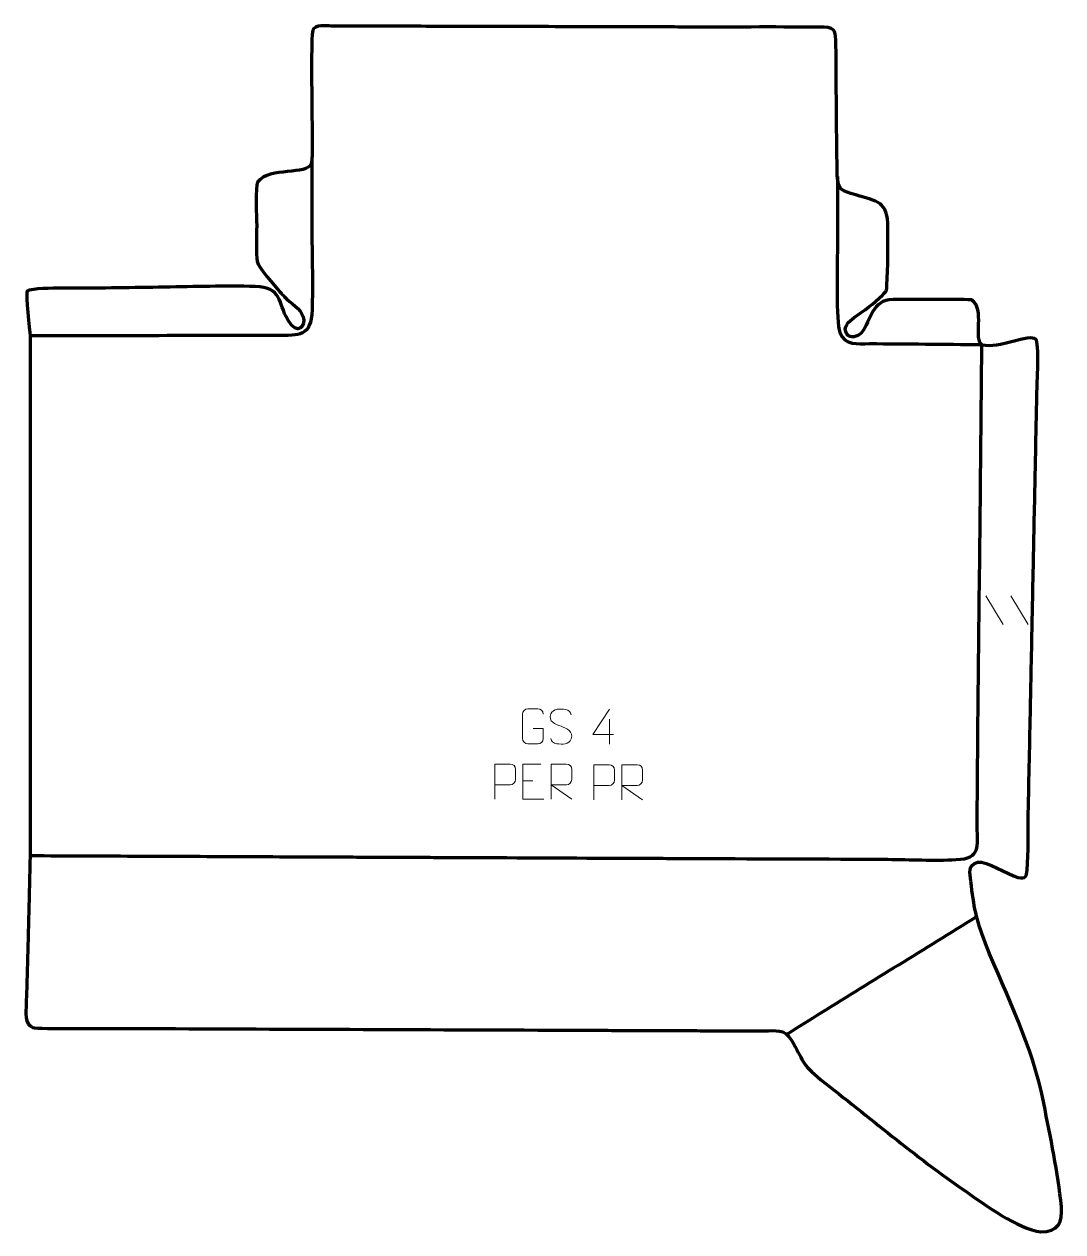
# Model space of a CAD drawing. Header units: millimetres. Extents: x 1158 to 1897, y -77 to 782.
import ezdxf

# ---------------------------------------------------------------- set-up
doc = ezdxf.new("R2010")
doc.units = ezdxf.units.MM
doc.header["$MEASUREMENT"] = 0
doc.layers.add('layer 2', color=7, linetype='Continuous')
doc.layers.add('layer 3', color=7, linetype='Continuous')

msp = doc.modelspace()

# ---------------------------------------------------------------- linework, layer by layer
at = {"layer": 'layer 2', "color": 142, "lineweight": 158}
for points, knots in [([(1362.74, 688.1853), (1362.7483, 681.8259), (1362.7568, 675.4663), (1362.7651, 669.1069), (1362.7651, 669.1069), (1362.7805, 657.3419), (1362.7959, 645.5768), (1362.8114, 633.8118), (1362.8114, 633.8118), (1362.852, 615.8178), (1363.5268, 597.0923), (1362.8669, 579.1897), (1362.8669, 579.1897), (1362.1666, 560.1889), (1354.1093, 560.9776), (1337.6169, 560.8975), (1337.6169, 560.8975), (1327.7703, 560.8498), (1317.8673, 560.9688), (1308.0112, 560.9682), (1308.0112, 560.9682), (1308.0112, 560.9682), (1307.063, 560.9678), (1307.063, 560.9678), (1307.063, 560.9678), (1275.6645, 560.9082), (1244.2661, 560.8486), (1212.8677, 560.7891), (1212.8677, 560.7891), (1196.0584, 560.7572), (1179.2491, 560.7252), (1162.4399, 560.6933)], [0, 0, 0, 0, 0.11111111, 0.11111111, 0.11111111, 0.11111111, 0.22222222, 0.22222222, 0.22222222, 0.22222222, 0.33333333, 0.33333333, 0.33333333, 0.33333333, 0.44444444, 0.44444444, 0.44444444, 0.44444444, 0.55555556, 0.55555556, 0.55555556, 0.55555556, 0.66666667, 0.66666667, 0.66666667, 0.66666667, 0.77777778, 0.77777778, 0.77777778, 0.77777778, 1, 1, 1, 1]), ([(1736.4605, 673.9832), (1736.4632, 667.6588), (1736.466, 661.3344), (1736.4687, 655.01), (1736.4687, 655.01), (1736.471, 649.6343), (1736.4733, 644.2585), (1736.4756, 638.8828), (1736.4756, 638.8828), (1736.478, 633.507), (1736.4803, 628.1313), (1736.4826, 622.7556), (1736.4826, 622.7556), (1736.4427, 611.769), (1735.2346, 570.7225), (1738.2137, 563.1041), (1738.2137, 563.1041), (1741.911, 553.6489), (1750.6652, 555.2374), (1759.2859, 555.212), (1759.2859, 555.212), (1785.8574, 555.1338), (1812.4055, 554.7752), (1838.9751, 554.4815), (1838.9751, 554.4815), (1838.8119, 537.6492), (1838.6487, 520.8169), (1838.4855, 503.9847), (1838.4855, 503.9847), (1838.4301, 498.2681), (1838.3746, 492.5515), (1838.3192, 486.8348), (1838.3192, 486.8348), (1838.2023, 474.7664), (1838.0852, 462.698), (1837.9682, 450.6295), (1837.9682, 450.6295), (1837.1907, 370.9105), (1836.0059, 291.194), (1835.6422, 211.4715), (1835.6422, 211.4715), (1835.693, 197.386), (1838.5174, 188.7556), (1820.8325, 187.8867), (1820.8325, 187.8867), (1805.1411, 187.1157), (1788.1415, 188.0197), (1772.2467, 188.1247), (1772.2467, 188.1247), (1727.7835, 188.4181), (1683.2949, 188.5123), (1638.8286, 188.705), (1638.8286, 188.705), (1632.4764, 188.7325), (1626.1243, 188.76), (1619.7722, 188.7875), (1619.7722, 188.7875), (1613.42, 188.8152), (1607.0679, 188.8427), (1600.7157, 188.8702), (1600.7157, 188.8702), (1562.9205, 189.034), (1525.1254, 189.1977), (1487.3302, 189.3614), (1487.3302, 189.3614), (1474.6259, 189.4166), (1461.9216, 189.4716), (1449.2174, 189.5266), (1449.2174, 189.5266), (1442.8653, 189.5541), (1436.5132, 189.5817), (1430.161, 189.6092), (1430.161, 189.6092), (1423.8089, 189.6367), (1417.4567, 189.6642), (1411.1046, 189.6918), (1411.1046, 189.6918), (1404.7524, 189.7193), (1398.4003, 189.7468), (1392.0482, 189.7744), (1392.0482, 189.7744), (1385.696, 189.8019), (1379.3439, 189.8294), (1372.9918, 189.8569), (1372.9918, 189.8569), (1366.6397, 189.8844), (1360.2876, 189.9119), (1353.9354, 189.9394), (1353.9354, 189.9394), (1328.8444, 190.0482), (1303.7535, 190.157), (1278.6626, 190.2656), (1278.6626, 190.2656), (1266.2759, 190.3193), (1253.8893, 190.373), (1241.5027, 190.4267), (1241.5027, 190.4267), (1215.1413, 190.541), (1188.7799, 190.6551), (1162.4186, 190.7694)], [0, 0, 0, 0, 0.03846154, 0.03846154, 0.03846154, 0.03846154, 0.07692308, 0.07692308, 0.07692308, 0.07692308, 0.11538462, 0.11538462, 0.11538462, 0.11538462, 0.15384615, 0.15384615, 0.15384615, 0.15384615, 0.19230769, 0.19230769, 0.19230769, 0.19230769, 0.23076923, 0.23076923, 0.23076923, 0.23076923, 0.26923077, 0.26923077, 0.26923077, 0.26923077, 0.30769231, 0.30769231, 0.30769231, 0.30769231, 0.34615385, 0.34615385, 0.34615385, 0.34615385, 0.38461538, 0.38461538, 0.38461538, 0.38461538, 0.42307692, 0.42307692, 0.42307692, 0.42307692, 0.46153846, 0.46153846, 0.46153846, 0.46153846, 0.5, 0.5, 0.5, 0.5, 0.53846154, 0.53846154, 0.53846154, 0.53846154, 0.57692308, 0.57692308, 0.57692308, 0.57692308, 0.61538462, 0.61538462, 0.61538462, 0.61538462, 0.65384615, 0.65384615, 0.65384615, 0.65384615, 0.69230769, 0.69230769, 0.69230769, 0.69230769, 0.73076923, 0.73076923, 0.73076923, 0.73076923, 0.76923077, 0.76923077, 0.76923077, 0.76923077, 0.80769231, 0.80769231, 0.80769231, 0.80769231, 0.84615385, 0.84615385, 0.84615385, 0.84615385, 0.88461538, 0.88461538, 0.88461538, 0.88461538, 0.92307692, 0.92307692, 0.92307692, 0.92307692, 1, 1, 1, 1]), ([(1835.0047, 147.2917), (1798.3353, 124.546), (1761.6658, 101.8005), (1724.9964, 79.0548), (1724.9964, 79.0548), (1716.8902, 74.0267), (1708.7842, 68.9985), (1700.678, 63.9704)], [0, 0, 0, 0, 0.33333333, 0.33333333, 0.33333333, 0.33333333, 1, 1, 1, 1])]:
    msp.add_open_spline(points, degree=3, knots=knots, dxfattribs=at)
at = {"layer": 'layer 3', "color": 242, "lineweight": 158}
msp.add_open_spline([(1162.4187, 190.8413), (1162.4187, 190.8413), (1162.3861, 560.7031), (1162.3861, 560.7031), (1162.3861, 560.7031), (1162.0185, 564.6627), (1159.2645, 590.6306), (1160.1241, 592.098), (1160.1241, 592.098), (1160.5983, 592.9078), (1162.4743, 593.476), (1165.1042, 593.8202), (1165.1042, 593.8202), (1171.9145, 594.7114), (1187.0196, 594.711), (1191.1779, 594.6832), (1191.1779, 594.6832), (1213.1752, 594.5356), (1235.7168, 595.0527), (1257.9885, 595.3751), (1257.9885, 595.3751), (1279.2194, 595.6823), (1301.3196, 596.4886), (1322.4595, 595.7758), (1322.4595, 595.7758), (1341.8435, 595.1221), (1338.2115, 585.0096), (1345.7814, 572.0269), (1345.7814, 572.0269), (1352.8883, 559.8382), (1358.6309, 568.3965), (1356.6791, 574.1963), (1356.6791, 574.1963), (1354.7732, 579.8596), (1347.5967, 584.2134), (1343.3522, 588.4746), (1343.3522, 588.4746), (1342.2089, 589.6224), (1341.1569, 590.7921), (1340.0853, 592.0052), (1340.0853, 592.0052), (1336.5727, 596.169), (1324.6971, 609.4226), (1323.8464, 613.8741), (1323.8464, 613.8741), (1322.9523, 618.5524), (1323.5343, 632.8377), (1323.5233, 638.7133), (1323.5233, 638.7133), (1323.5233, 638.7133), (1323.5218, 639.4946), (1323.5218, 639.4946), (1323.5218, 639.4946), (1323.4306, 644.5428), (1322.4279, 667.1596), (1324.1117, 670.1666), (1324.1117, 670.1666), (1333.0174, 681.1545), (1359.3336, 674.7504), (1362.3604, 683.1634), (1362.3604, 683.1634), (1363.4845, 687.363), (1362.7758, 712.4805), (1362.7909, 719.4972), (1362.7909, 719.4972), (1362.7828, 727.6379), (1362.037, 774.2676), (1363.375, 777.8878), (1363.375, 777.8878), (1365.0711, 782.4765), (1372.5521, 781.2011), (1376.4442, 781.1431), (1376.4442, 781.1431), (1387.2483, 780.9818), (1398.1169, 781.0455), (1408.9278, 781.0177), (1408.9278, 781.0177), (1427.6803, 780.9676), (1446.4327, 780.9175), (1465.1851, 780.8675), (1465.1851, 780.8675), (1471.224, 780.8513), (1477.2629, 780.8351), (1483.3019, 780.819), (1483.3019, 780.819), (1508.7288, 780.7511), (1534.1558, 780.6832), (1559.5829, 780.6152), (1559.5829, 780.6152), (1565.6218, 780.5991), (1571.6607, 780.583), (1577.6996, 780.5668), (1577.6996, 780.5668), (1584.0564, 780.5498), (1590.4131, 780.5329), (1596.7699, 780.5159), (1596.7699, 780.5159), (1603.1266, 780.4989), (1609.4834, 780.4819), (1615.8402, 780.465), (1615.8402, 780.465), (1622.1969, 780.4479), (1628.5537, 780.4309), (1634.9104, 780.414), (1634.9104, 780.414), (1665.58, 780.3364), (1696.5126, 780.6713), (1727.1458, 780.2151), (1727.1458, 780.2151), (1735.8177, 780.086), (1735.1699, 776.2806), (1735.4002, 768.7246), (1735.4002, 768.7246), (1735.6071, 761.9359), (1735.4709, 755.1198), (1735.542, 748.325), (1735.542, 748.325), (1735.8399, 723.8458), (1735.9048, 699.3518), (1736.4212, 674.8771), (1736.4212, 674.8771), (1736.9284, 664.2486), (1739.5158, 663.9157), (1749.5039, 660.9693), (1749.5039, 660.9693), (1765.115, 656.521), (1772.3532, 656.4006), (1772.3582, 637.7582), (1772.3582, 637.7582), (1772.3189, 624.3567), (1772.4864, 610.0179), (1771.7283, 596.715), (1771.7283, 596.715), (1771.4935, 592.5946), (1771.6171, 593.0323), (1768.478, 589.7723), (1768.478, 589.7723), (1762.7725, 583.8472), (1755.0307, 578.4832), (1748.2784, 573.7404), (1748.2784, 573.7404), (1744.6346, 571.1799), (1739.8925, 566.7248), (1743.2497, 561.9893), (1743.2497, 561.9893), (1745.5577, 558.7336), (1750.888, 559.9631), (1753.349, 562.7619), (1753.349, 562.7619), (1761.0499, 572.0536), (1760.5574, 586.4177), (1776.092, 586.5757), (1776.092, 586.5757), (1782.5601, 586.6181), (1830.2314, 586.973), (1831.9542, 586.2521), (1831.9542, 586.2521), (1841.7444, 580.2427), (1832.9369, 557.5841), (1839.4297, 554.2062), (1839.4297, 554.2062), (1851.0352, 551.2521), (1873.2207, 562.43), (1877.6341, 558.3206), (1877.6341, 558.3206), (1880.1059, 556.019), (1878.4566, 525.8745), (1878.3368, 519.9895), (1878.3368, 519.9895), (1877.949, 500.9457), (1877.5596, 481.902), (1877.1709, 462.8581), (1877.1709, 462.8581), (1876.9505, 452.0676), (1876.7303, 441.277), (1876.51, 430.4864), (1876.51, 430.4864), (1876.1731, 413.9831), (1875.8363, 397.4799), (1875.4994, 380.9767), (1875.4994, 380.9767), (1875.3051, 371.4556), (1875.1107, 361.9344), (1874.9164, 352.4133), (1874.9164, 352.4133), (1874.6637, 340.0359), (1874.4111, 327.6585), (1874.1585, 315.281), (1874.1585, 315.281), (1874.0354, 309.251), (1873.9123, 303.221), (1873.7892, 297.1909), (1873.7892, 297.1909), (1873.271, 271.8013), (1872.7527, 246.4117), (1872.2345, 221.022), (1872.2345, 221.022), (1872.0237, 207.935), (1872.4429, 193.6233), (1871.425, 180.7095), (1871.425, 180.7095), (1871.077, 176.2942), (1870.204, 174.3309), (1864.7844, 175.4654), (1864.7844, 175.4654), (1857.2606, 177.6781), (1842.539, 187.3631), (1836.2335, 186.4089), (1836.2335, 186.4089), (1829.361, 184.3149), (1830.564, 178.7704), (1831.3335, 172.8597), (1831.3335, 172.8597), (1833.7258, 154.1624), (1834.7384, 146.4707), (1841.7329, 128.5105), (1841.7329, 128.5105), (1857.7309, 89.25), (1874.6175, 57.1389), (1883.2137, 14.774), (1883.2137, 14.774), (1888, -9.0871), (1893.2526, -34.6405), (1895.7896, -58.7835), (1895.7896, -58.7835), (1896.7827, -69.9411), (1893.2442, -76.6551), (1881.0699, -76.651), (1881.0699, -76.651), (1864.8545, -74.8295), (1841.0945, -57.0075), (1827.2577, -47.5783), (1827.2577, -47.5783), (1791.829, -23.1572), (1758.81, 5.0694), (1724.8039, 31.468), (1724.8039, 31.468), (1710.2984, 43.1503), (1712.4694, 45.3589), (1703.6475, 59.8321), (1703.6475, 59.8321), (1698.5472, 68.1994), (1693.0657, 66.307), (1684.2386, 66.2897), (1684.2386, 66.2897), (1672.8946, 66.2675), (1661.5169, 66.3676), (1650.1696, 66.4114), (1650.1696, 66.4114), (1644.1299, 66.4346), (1638.09, 66.4578), (1632.0502, 66.4811), (1632.0502, 66.4811), (1619.3347, 66.53), (1606.6193, 66.5789), (1593.9039, 66.6279), (1593.9039, 66.6279), (1587.8641, 66.6511), (1581.8243, 66.6743), (1575.7844, 66.6975), (1575.7844, 66.6975), (1569.4268, 66.722), (1563.069, 66.7464), (1556.7113, 66.7709), (1556.7113, 66.7709), (1554.804, 66.7782), (1552.8967, 66.7857), (1550.9894, 66.793), (1550.9894, 66.793), (1544.9495, 66.8162), (1538.9097, 66.8394), (1532.8698, 66.8627), (1532.8698, 66.8627), (1431.1465, 67.254), (1329.4232, 67.6454), (1227.6998, 68.0368), (1227.6998, 68.0368), (1219.0961, 68.0667), (1168.3502, 67.4404), (1164.3041, 68.7225), (1164.3041, 68.7225), (1158.1783, 70.6635), (1159.4263, 80.3564), (1159.597, 85.3634), (1159.597, 85.3634), (1160.113, 100.4922), (1160.5252, 115.6263), (1160.9203, 130.7591), (1160.9203, 130.7591), (1161.0789, 137.1171), (1161.2374, 143.4749), (1161.3959, 149.8328), (1161.3959, 149.8328), (1161.7369, 163.5023), (1162.0778, 177.1718), (1162.4187, 190.8413)], degree=3, knots=[0, 0, 0, 0, 0.01333333, 0.01333333, 0.01333333, 0.01333333, 0.02666667, 0.02666667, 0.02666667, 0.02666667, 0.04, 0.04, 0.04, 0.04, 0.05333333, 0.05333333, 0.05333333, 0.05333333, 0.06666667, 0.06666667, 0.06666667, 0.06666667, 0.08, 0.08, 0.08, 0.08, 0.09333333, 0.09333333, 0.09333333, 0.09333333, 0.10666667, 0.10666667, 0.10666667, 0.10666667, 0.12, 0.12, 0.12, 0.12, 0.13333333, 0.13333333, 0.13333333, 0.13333333, 0.14666667, 0.14666667, 0.14666667, 0.14666667, 0.16, 0.16, 0.16, 0.16, 0.17333333, 0.17333333, 0.17333333, 0.17333333, 0.18666667, 0.18666667, 0.18666667, 0.18666667, 0.2, 0.2, 0.2, 0.2, 0.21333333, 0.21333333, 0.21333333, 0.21333333, 0.22666667, 0.22666667, 0.22666667, 0.22666667, 0.24, 0.24, 0.24, 0.24, 0.25333333, 0.25333333, 0.25333333, 0.25333333, 0.26666667, 0.26666667, 0.26666667, 0.26666667, 0.28, 0.28, 0.28, 0.28, 0.29333333, 0.29333333, 0.29333333, 0.29333333, 0.30666667, 0.30666667, 0.30666667, 0.30666667, 0.32, 0.32, 0.32, 0.32, 0.33333333, 0.33333333, 0.33333333, 0.33333333, 0.34666667, 0.34666667, 0.34666667, 0.34666667, 0.36, 0.36, 0.36, 0.36, 0.37333333, 0.37333333, 0.37333333, 0.37333333, 0.38666667, 0.38666667, 0.38666667, 0.38666667, 0.4, 0.4, 0.4, 0.4, 0.41333333, 0.41333333, 0.41333333, 0.41333333, 0.42666667, 0.42666667, 0.42666667, 0.42666667, 0.44, 0.44, 0.44, 0.44, 0.45333333, 0.45333333, 0.45333333, 0.45333333, 0.46666667, 0.46666667, 0.46666667, 0.46666667, 0.48, 0.48, 0.48, 0.48, 0.49333333, 0.49333333, 0.49333333, 0.49333333, 0.50666667, 0.50666667, 0.50666667, 0.50666667, 0.52, 0.52, 0.52, 0.52, 0.53333333, 0.53333333, 0.53333333, 0.53333333, 0.54666667, 0.54666667, 0.54666667, 0.54666667, 0.56, 0.56, 0.56, 0.56, 0.57333333, 0.57333333, 0.57333333, 0.57333333, 0.58666667, 0.58666667, 0.58666667, 0.58666667, 0.6, 0.6, 0.6, 0.6, 0.61333333, 0.61333333, 0.61333333, 0.61333333, 0.62666667, 0.62666667, 0.62666667, 0.62666667, 0.64, 0.64, 0.64, 0.64, 0.65333333, 0.65333333, 0.65333333, 0.65333333, 0.66666667, 0.66666667, 0.66666667, 0.66666667, 0.68, 0.68, 0.68, 0.68, 0.69333333, 0.69333333, 0.69333333, 0.69333333, 0.70666667, 0.70666667, 0.70666667, 0.70666667, 0.72, 0.72, 0.72, 0.72, 0.73333333, 0.73333333, 0.73333333, 0.73333333, 0.74666667, 0.74666667, 0.74666667, 0.74666667, 0.76, 0.76, 0.76, 0.76, 0.77333333, 0.77333333, 0.77333333, 0.77333333, 0.78666667, 0.78666667, 0.78666667, 0.78666667, 0.8, 0.8, 0.8, 0.8, 0.81333333, 0.81333333, 0.81333333, 0.81333333, 0.82666667, 0.82666667, 0.82666667, 0.82666667, 0.84, 0.84, 0.84, 0.84, 0.85333333, 0.85333333, 0.85333333, 0.85333333, 0.86666667, 0.86666667, 0.86666667, 0.86666667, 0.88, 0.88, 0.88, 0.88, 0.89333333, 0.89333333, 0.89333333, 0.89333333, 0.90666667, 0.90666667, 0.90666667, 0.90666667, 0.92, 0.92, 0.92, 0.92, 0.93333333, 0.93333333, 0.93333333, 0.93333333, 0.94666667, 0.94666667, 0.94666667, 0.94666667, 0.96, 0.96, 0.96, 0.96, 0.97333333, 0.97333333, 0.97333333, 0.97333333, 1, 1, 1, 1], dxfattribs=at)
at = {"layer": 'layer 3', "color": 250, "lineweight": 9}
for points in [[(1842.1033, 375.9042), (1842.1033, 375.9042), (1854.4676, 355.3599), (1854.4676, 355.3599)], [(1859.8332, 375.9042), (1859.8332, 375.9042), (1872.1975, 355.3599), (1872.1975, 355.3599)], [(1574.3901, 287.9768), (1574.3901, 287.9768), (1574.3901, 270.3121), (1574.3901, 270.3121)], [(1512.8054, 244.2815), (1512.8054, 244.2815), (1519.9735, 244.2815), (1519.9735, 244.2815)]]:
    msp.add_open_spline(points, degree=3, dxfattribs=at)
for points, knots in [([(1520.1837, 281.4819), (1520.1837, 281.4819), (1527.3518, 281.4819), (1527.3518, 281.4819), (1527.3518, 281.4819), (1527.3518, 281.4819), (1527.3518, 274.3138), (1527.3518, 274.3138), (1527.3518, 274.3138), (1527.2121, 271.9904), (1525.5349, 270.5108), (1523.3871, 270.5), (1523.3871, 270.5), (1521.0553, 270.5004), (1518.7233, 270.5004), (1516.3918, 270.5), (1516.3918, 270.5), (1514.4669, 270.3946), (1512.4947, 272.2791), (1512.5059, 274.2964), (1512.5059, 274.2964), (1512.5063, 280.0665), (1512.5063, 285.8362), (1512.5059, 291.6055), (1512.5059, 291.6055), (1512.5101, 293.7436), (1514.2569, 295.4628), (1516.4092, 295.4494), (1516.4092, 295.4494), (1518.7349, 295.4494), (1521.061, 295.4494), (1523.3871, 295.4494), (1523.3871, 295.4494), (1525.3338, 295.4848), (1527.3252, 293.9933), (1527.3518, 291.5556)], [0, 0, 0, 0, 0.1, 0.1, 0.1, 0.1, 0.2, 0.2, 0.2, 0.2, 0.3, 0.3, 0.3, 0.3, 0.4, 0.4, 0.4, 0.4, 0.5, 0.5, 0.5, 0.5, 0.6, 0.6, 0.6, 0.6, 0.7, 0.7, 0.7, 0.7, 0.8, 0.8, 0.8, 0.8, 1, 1, 1, 1]), ([(1539.9288, 282.973), (1535.6805, 284.4434), (1530.7724, 286.2392), (1532.7775, 291.7595), (1532.7775, 291.7595), (1534.281, 295.8994), (1539.4946, 295.5109), (1543.0982, 294.9098), (1543.0982, 294.9098), (1545.9588, 294.4326), (1546.8235, 293.2194), (1547.1341, 291.1353)], [0, 0, 0, 0, 0.25, 0.25, 0.25, 0.25, 0.5, 0.5, 0.5, 0.5, 1, 1, 1, 1]), ([(1577.3342, 277.2157), (1577.3342, 277.2157), (1562.5125, 277.2157), (1562.5125, 277.2157), (1562.5125, 277.2157), (1562.5125, 277.2157), (1574.3901, 295.2862), (1574.3901, 295.2862)], [0, 0, 0, 0, 0.33333333, 0.33333333, 0.33333333, 0.33333333, 1, 1, 1, 1]), ([(1539.9288, 282.9729), (1543.9474, 281.3262), (1548.9769, 279.4379), (1547.1429, 274.0776), (1547.1429, 274.0776), (1545.6831, 269.8112), (1540.7723, 270.0679), (1537.0462, 270.6226), (1537.0462, 270.6226), (1534.2962, 271.0324), (1533.0753, 272.2459), (1532.6973, 274.3581)], [0, 0, 0, 0, 0.25, 0.25, 0.25, 0.25, 0.5, 0.5, 0.5, 0.5, 1, 1, 1, 1]), ([(1492.9062, 231.2076), (1492.9062, 231.2076), (1492.9062, 256.1612), (1492.9062, 256.1612), (1492.9062, 256.1612), (1496.5012, 256.1612), (1500.0965, 256.1612), (1503.6919, 256.1612), (1503.6919, 256.1612), (1506.0171, 256.1233), (1507.5745, 254.6332), (1507.5703, 252.2671), (1507.5703, 252.2671), (1507.5699, 250.2314), (1507.5699, 247.1721), (1507.5703, 245.1361), (1507.5703, 245.1361), (1507.5638, 243.2607), (1505.7516, 241.3188), (1503.742, 241.2997), (1503.742, 241.2997), (1503.742, 241.2997), (1492.9062, 241.2997), (1492.9062, 241.2997)], [0, 0, 0, 0, 0.14285714, 0.14285714, 0.14285714, 0.14285714, 0.28571429, 0.28571429, 0.28571429, 0.28571429, 0.42857143, 0.42857143, 0.42857143, 0.42857143, 0.57142857, 0.57142857, 0.57142857, 0.57142857, 0.71428571, 0.71428571, 0.71428571, 0.71428571, 1, 1, 1, 1]), ([(1525.6793, 256.1612), (1525.6793, 256.1612), (1512.8054, 256.1612), (1512.8054, 256.1612), (1512.8054, 256.1612), (1512.8054, 256.1612), (1512.8054, 231.2076), (1512.8054, 231.2076), (1512.8054, 231.2076), (1512.8054, 231.2076), (1527.6712, 231.2076), (1527.6712, 231.2076)], [0, 0, 0, 0, 0.25, 0.25, 0.25, 0.25, 0.5, 0.5, 0.5, 0.5, 1, 1, 1, 1]), ([(1532.9063, 231.2077), (1532.9063, 231.2077), (1532.9063, 256.1612), (1532.9063, 256.1612), (1532.9063, 256.1612), (1536.5011, 256.1612), (1540.0966, 256.1612), (1543.6918, 256.1612), (1543.6918, 256.1612), (1546.0171, 256.1235), (1547.5744, 254.6335), (1547.5703, 252.2671), (1547.5703, 252.2671), (1547.5699, 250.2316), (1547.5699, 247.1722), (1547.5703, 245.1362), (1547.5703, 245.1362), (1547.5638, 243.2607), (1545.7515, 241.3189), (1543.742, 241.2998), (1543.742, 241.2998), (1543.742, 241.2998), (1532.9063, 241.2998), (1532.9063, 241.2998), (1532.9063, 241.2998), (1532.9063, 241.2998), (1547.561, 231.2077), (1547.561, 231.2077)], [0, 0, 0, 0, 0.125, 0.125, 0.125, 0.125, 0.25, 0.25, 0.25, 0.25, 0.375, 0.375, 0.375, 0.375, 0.5, 0.5, 0.5, 0.5, 0.625, 0.625, 0.625, 0.625, 0.75, 0.75, 0.75, 0.75, 1, 1, 1, 1]), ([(1563.2854, 230.6784), (1563.2854, 230.6784), (1563.2854, 255.632), (1563.2854, 255.632), (1563.2854, 255.632), (1566.8804, 255.632), (1570.4757, 255.632), (1574.0711, 255.632), (1574.0711, 255.632), (1576.3963, 255.5941), (1577.9537, 254.104), (1577.9495, 251.7379), (1577.9495, 251.7379), (1577.9491, 249.7022), (1577.9491, 246.6429), (1577.9495, 244.6069), (1577.9495, 244.6069), (1577.943, 242.7315), (1576.1308, 240.7896), (1574.1212, 240.7705), (1574.1212, 240.7705), (1574.1212, 240.7705), (1563.2854, 240.7705), (1563.2854, 240.7705)], [0, 0, 0, 0, 0.14285714, 0.14285714, 0.14285714, 0.14285714, 0.28571429, 0.28571429, 0.28571429, 0.28571429, 0.42857143, 0.42857143, 0.42857143, 0.42857143, 0.57142857, 0.57142857, 0.57142857, 0.57142857, 0.71428571, 0.71428571, 0.71428571, 0.71428571, 1, 1, 1, 1]), ([(1583.2854, 230.6785), (1583.2854, 230.6785), (1583.2854, 255.632), (1583.2854, 255.632), (1583.2854, 255.632), (1586.8802, 255.632), (1590.4757, 255.632), (1594.0709, 255.632), (1594.0709, 255.632), (1596.3962, 255.5943), (1597.9535, 254.1043), (1597.9494, 251.7379), (1597.9494, 251.7379), (1597.949, 249.7024), (1597.949, 246.643), (1597.9494, 244.607), (1597.9494, 244.607), (1597.9429, 242.7315), (1596.1306, 240.7897), (1594.1211, 240.7706), (1594.1211, 240.7706), (1594.1211, 240.7706), (1583.2854, 240.7706), (1583.2854, 240.7706), (1583.2854, 240.7706), (1583.2854, 240.7706), (1597.9401, 230.6785), (1597.9401, 230.6785)], [0, 0, 0, 0, 0.125, 0.125, 0.125, 0.125, 0.25, 0.25, 0.25, 0.25, 0.375, 0.375, 0.375, 0.375, 0.5, 0.5, 0.5, 0.5, 0.625, 0.625, 0.625, 0.625, 0.75, 0.75, 0.75, 0.75, 1, 1, 1, 1])]:
    msp.add_open_spline(points, degree=3, knots=knots, dxfattribs=at)

doc.saveas('drawing.dxf')
